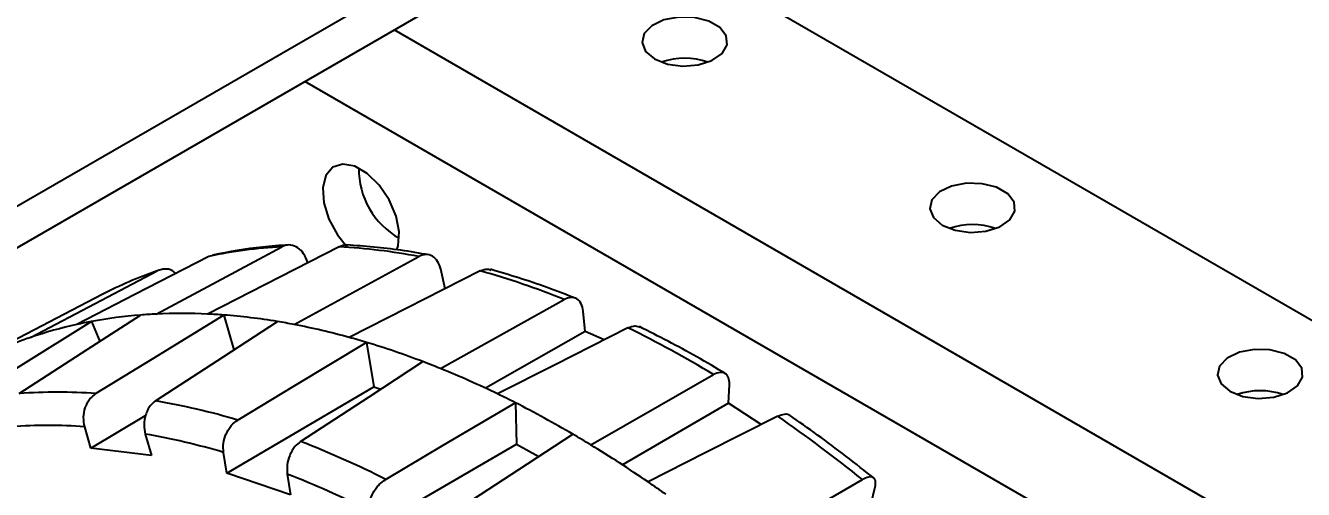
# Model space of a CAD drawing. Header units: inches. Extents: x 0 to 11, y 0 to 8.4.
# Drawn here: x 7.3863 to 7.648, y 6.5058 to 6.6007 of the extents above; entities that cross this region are included whole.
import ezdxf

# ---------------------------------------------------------------- set-up
doc = ezdxf.new("R2010")
doc.units = ezdxf.units.IN
doc.header["$MEASUREMENT"] = 0
doc.header["$PDSIZE"] = -1
doc.layers.add('OBJ', color=50, linetype='Continuous')
doc.dimstyles.get("Standard").update_dxf_attribs({"dimtxt": 0.18, "dimasz": 0.18, "dimexe": 0.18, "dimexo": 0.0625, "dimgap": 0.09, "dimtad": 0, "dimtih": 1, "dimtoh": 1, "dimdec": 4, "dimzin": 0, "dimdsep": 46, "dimtxsty": 'Standard', "dimcen": 0.09, "dimadec": 0, "dimazin": 0, "dimtfac": 1, "dimtdec": 4, "dimtofl": 0, "dimtmove": 0, "dimatfit": 3, "dimfxl": 1, "dimtolj": 1, "dimtzin": 0, "dimarcsym": 0})

# ---------------------------------------------------------------- blocks, each defined once
blk = doc.blocks.new('*D8')
at = {"layer": 'Defpoints', "color": 0, "transparency": 16777216}
for p in [(5.711596441947764, 7.075144194756552), (5.711596441947764, 4.366810861423873), (9.602395316461589, 4.366810861423874)]:
    blk.add_point(p, dxfattribs=at)
at = {"layer": 'OBJ', "color": 0, "lineweight": -2, "transparency": 16777216}
for p, q in [((5.761596441947764, 7.075144194756552), (9.727395316461589, 7.075144194756553)), ((9.602395316461589, 6.945144194756553), (9.602395316461589, 5.843477528090212)), ((9.602395316461589, 4.496810861423874), (9.602395316461589, 5.598477528090213)), ((5.761596441947764, 4.366810861423873), (9.727395316461589, 4.366810861423874))]:
    blk.add_line(p, q, dxfattribs=at)
at = {"layer": 'OBJ', "color": 0, "transparency": 16777216}
for points in [[(9.580728649794922, 6.945144194756553), (9.624061983128255, 6.945144194756553), (9.602395316461589, 7.075144194756553)], [(9.580728649794922, 4.496810861423874), (9.624061983128255, 4.496810861423874), (9.602395316461589, 4.366810861423874)]]:
    blk.add_solid(points, dxfattribs=at)
at = {"layer": 'OBJ', "color": 0, "transparency": 16777216, "insert": (9.602395316461589, 5.720977528090209), "char_height": 0.125, "attachment_point": 5}
blk.add_mtext('\\A1;32.500000', dxfattribs=at)

msp = doc.modelspace()

# ---------------------------------------------------------------- linework, layer by layer
at = {"color": 7, "linetype": 'Continuous', "lineweight": 25}
for p, q in [((5.913767956872807, 5.714718276366994), (7.504758214542304, 6.633177402167677)), ((5.913767956872807, 5.706212642909851), (7.504758214542304, 6.624671768710534)), ((9.150253326920348, 5.674067209361233), (7.504168863112857, 6.624331543372215)), ((9.107826920049154, 5.649574966006552), (7.46174245624167, 6.59983930001753)), ((9.089558510303315, 5.639028837540935), (7.443474046495835, 6.58929317155191)), ((7.444054397868406, 6.552142202556604), (7.443853493942281, 6.552722326015407)), ((7.472213934188495, 6.546855789851199), (7.471321105594738, 6.550839022825552)), ((7.401947718510117, 6.545644989771353), (7.375415550785084, 6.531805244762559)), ((7.399793455368522, 6.540143558184925), (7.401459561294493, 6.536049193417961)), ((7.426881768582363, 6.541467022343265), (7.428919780690863, 6.534333559277104)), ((7.500863578403633, 6.538111038978023), (7.500472682464361, 6.542263425359302)), ((7.500863578403633, 6.538111038978023), (7.480478716653582, 6.526487306690469)), ((7.504777337688187, 6.536371203503868), (7.500863578403633, 6.538111038978023)), ((7.456109102042225, 6.535866160980834), (7.45756515701405, 6.526803566316961)), ((7.42750108174156, 6.50909083925295), (7.45756515701405, 6.526803566316961)), ((7.45756515701405, 6.526803566316961), (7.459031451518237, 6.52630335513105)), ((7.530216942119224, 6.52342929215434), (7.530422468639378, 6.527256098806206)), ((7.486587398010676, 6.523511153435957), (7.486784939343598, 6.515008022580274)), ((7.530216942119224, 6.52342929215434), (7.508509831879745, 6.510817087150394)), ((7.536945899125736, 6.519077331111898), (7.530216942119224, 6.52342929215434)), ((7.39965525183095, 6.514206458073962), (7.410846152920771, 6.520911925965021)), ((7.39965525183095, 6.514206458073962), (7.3983975712552, 6.518608599699482)), ((7.410793384953461, 6.517107798286427), (7.41205106552921, 6.512705656660907)), ((7.41205106552921, 6.512705656660907), (7.39965525183095, 6.514206458073962)), ((7.456571902642358, 6.497517834114661), (7.486784939343598, 6.515008022580274)), ((7.486784939343598, 6.515008022580274), (7.491354988004398, 6.512513288884612)), ((7.42750108174156, 6.50909083925295), (7.426815303567235, 6.513359173720736)), ((7.44055897160508, 6.504636275346805), (7.42750108174156, 6.50909083925295)), ((7.439873193430756, 6.50890460981459), (7.44055897160508, 6.504636275346805)), ((7.559464750861917, 6.502888081850713), (7.560260455022185, 6.50627303318951))]:
    msp.add_line(p, q, dxfattribs=at)
at = {"color": 7, "linetype": 'Continuous', "lineweight": 25, "flags": 128}
for points in [[(7.515070188434972, 6.593886268910223), (7.517723063977725, 6.592837185879966), (7.520853267507205, 6.592412176748381), (7.524038047691697, 6.592668641353746), (7.526847282319808, 6.593571942729985), (7.52890156868851, 6.595000085020876), (7.529923464040513, 6.59676018969642), (7.52977495574601, 6.59861454486711), (7.52847610067309, 6.600312709591806), (7.526202316396552, 6.601625337314585), (7.523260690082418, 6.602375150387963), (7.520048504664525, 6.602460882401521), (7.516999583582894, 6.601870954771774), (7.514525700524255, 6.600685040494016), (7.512960967103933, 6.599063303862842), (7.512516709240834, 6.597224769396641), (7.513252926421083, 6.595417741362747), (7.515070188434972, 6.593886268910223)], [(7.462292886594987, 6.554803424936231), (7.46256339901162, 6.555637960430416), (7.462776444521869, 6.558483956641469), (7.462143119317274, 6.561737566101214), (7.460732054010808, 6.565046209739734), (7.458696159423358, 6.568051344679899), (7.456256056323634, 6.57042731792147), (7.453676167744596, 6.571916655896699), (7.451236064644873, 6.572357965726511), (7.449200170057424, 6.571703424643218), (7.447789104750957, 6.570023962329445), (7.447155779546363, 6.567501574586434), (7.447368825056611, 6.564409601265018), (7.448405154494926, 6.561083105651481), (7.450152465486358, 6.557882565161448), (7.451999561520655, 6.555581388335337)], [(7.57399575353385, 6.559869264250944), (7.576648629076604, 6.558820181220686), (7.579778832606083, 6.558395172089101), (7.582963612790575, 6.558651636694465), (7.585772847418688, 6.559554938070707), (7.587827133787388, 6.560983080361597), (7.588849029139391, 6.56274318503714), (7.588700520844888, 6.56459754020783), (7.587401665771968, 6.566295704932527), (7.58512788149543, 6.567608332655307), (7.582186255181296, 6.568358145728682), (7.578974069763404, 6.568443877742242), (7.575925148681772, 6.567853950112493), (7.573451265623133, 6.566668035834737), (7.571886532202812, 6.565046299203563), (7.571442274339712, 6.563207764737362), (7.572178491519963, 6.561400736703467), (7.57399575353385, 6.559869264250944)], [(7.42378531868317, 6.553457730701771), (7.408661231511682, 6.545658989463501), (7.396778372463632, 6.539530593142427)], [(7.41301696498522, 6.541673265733679), (7.427418396190225, 6.549377616942277), (7.438734066151941, 6.555430209008144)], [(7.450489382564125, 6.555429100807427), (7.435407986751323, 6.54772573928272), (7.423558577301, 6.541672271951639)], [(7.441282346632793, 6.539526397650418), (7.455575133549435, 6.54732612914666), (7.466805338000748, 6.553453675105598)], [(7.387311878625039, 6.536889541695116), (7.401825215025944, 6.544518911957371), (7.413228904061463, 6.550512602907845)], [(7.479402376862703, 6.550506364582357), (7.464381072647283, 6.542877953800898), (7.452578775869827, 6.536883388834577)], [(7.471249194249371, 6.530514168945675), (7.485439898886912, 6.538426781989087), (7.496589788217508, 6.544643057182662)], [(7.399793455368522, 6.540143558184925), (7.385233137763349, 6.531056262004241), (7.373793241001134, 6.523915445965867)], [(7.384991720112009, 6.525393078600759), (7.398904164374808, 6.534395833390758), (7.409835722303238, 6.541468629313255)], [(7.426881768582363, 6.541467022343265), (7.412210755004644, 6.532465232155139), (7.400683784607675, 6.525391599273746)], [(7.412906473265218, 6.523911758671499), (7.426870505312401, 6.53300000400669), (7.437842498244283, 6.540139971214137)], [(7.509645794877823, 6.538839096875733), (7.494700156645717, 6.531262930526809), (7.48295720412159, 6.525309451581489)], [(7.456109102042225, 6.535866160980834), (7.441332322711313, 6.526968899472503), (7.429722145370081, 6.519977420777241)], [(7.632921318632729, 6.525852259591664), (7.635574194175483, 6.524803176561407), (7.638704397704961, 6.524378167429822), (7.641889177889453, 6.524634632035188), (7.644698412517566, 6.525537933411427), (7.646752698886266, 6.526966075702317), (7.647774594238269, 6.528726180377862), (7.647626085943767, 6.530580535548551), (7.646327230870846, 6.532278700273248), (7.644053446594309, 6.533591327996026), (7.641111820280175, 6.534341141069405), (7.637899634862282, 6.534426873082963), (7.634850713780651, 6.533836945453213), (7.632376830722011, 6.532651031175458), (7.630812097301691, 6.531029294544283), (7.63036783943859, 6.529190760078083), (7.631104056618842, 6.527383732044187), (7.632921318632729, 6.525852259591664)], [(7.442597663364409, 6.515585071145722), (7.456629833486998, 6.524737157000951), (7.467655258206969, 6.531927309371289)], [(7.502006980334078, 6.514910411628237), (7.516105266420177, 6.522949977629654), (7.527182431354046, 6.529266061406533)], [(7.486587398010676, 6.523511153435957), (7.471712996784817, 6.514734267243617), (7.460026007390705, 6.507837417550263)], [(7.540300705657004, 6.520781801712897), (7.525444008721508, 6.513233586065142), (7.513770828886082, 6.507302128419118)], [(7.473163138622888, 6.500666018210388), (7.487277926770975, 6.509858354798618), (7.498368156565838, 6.517080181359012)], [(7.53262114512092, 6.493189237968312), (7.546639484474157, 6.501365970937181), (7.55765372542928, 6.507789910012735)]]:
    msp.add_lwpolyline(points, dxfattribs=at)
at = {"color": 7, "linetype": 'Continuous', "lineweight": 25}
for centre, radius, start, end in [((7.521257372770354, 6.579877935236065), 0.01413889598483105, 70.49262569255409, 109.5073743074653), ((7.470772275875408, 6.571370127193823), 0.01626503594345406, 179.3863820836753, 240.6082413836217), ((7.580182937869231, 6.545860930576787), 0.01413889598483094, 70.49262569276011, 109.5073743072297), ((7.443883706441579, 6.45877082755596), 0.0967964607712056, 93.0496157796812, 101.9838261553578), ((7.44362237720771, 6.430343096607842), 0.1252743557524192, 79.33551441681638, 86.8577149969203), ((7.440799521663334, 6.471108458691956), 0.0840544887177736, 109.1479662952893, 117.5305586799528), ((7.433532464981441, 6.387922737168786), 0.1689304138364358, 68.08232734053205, 74.24458555023719), ((7.416712975663853, 6.449197128829828), 0.09250688179517201, 100.5387296995872, 102.4444633699244), ((7.417518178035788, 6.444529878044886), 0.09724269444823769, 94.5312552205276, 100.5021867145235), ((7.418030319817994, 6.438906666985107), 0.1028888115638878, 92.79289704780241, 94.56817074453843), ((7.418277451598254, 6.432207476866613), 0.1095921149156954, 87.23790852867538, 92.75128866151445), ((7.417994389218142, 6.424577163403952), 0.1172272350386892, 85.65204803100728, 87.27943491938844), ((7.417244926923771, 6.415943489550233), 0.1258929148204783, 80.58339713011507, 85.60983228361796), ((7.415772720203088, 6.406462104358925), 0.1354874429227574, 79.14755422457168, 80.62521992573517), ((7.41587996994881, 6.452777272109725), 0.08883135559411882, 102.4174135498401, 108.7596642539284), ((7.413684459824176, 6.39610841973553), 0.1460491689312081, 74.5552077725248, 79.1077286631869), ((7.410756532162329, 6.336836986744425), 0.2249087343299835, 58.82468665412237, 63.91613996265332), ((7.415018446055293, 6.455436053910947), 0.08603676278761906, 108.785839797065, 110.7859600988186), ((7.410739559999353, 6.385044195730579), 0.1574981287099284, 73.2579136142048, 74.59448166532758), ((7.407092930686414, 6.373290220163071), 0.1698043626858958, 69.10481855148642, 73.22209433927459), ((7.402524425099716, 6.361008188194369), 0.1829080955155778, 67.93032138982444, 69.14004250778541), ((7.397240206870962, 6.348260037262947), 0.1967076478640387, 64.16644222512333, 67.89912054208851), ((7.392827496639335, 6.41660406815791), 0.1090708402228594, 85.86945251544542, 94.11974467474853), ((7.391042779831153, 6.335200111718208), 0.2111630235052883, 63.09782850048044, 64.19707377808305), ((7.639108502968111, 6.511843925917529), 0.01413889598480892, 70.49262569223593, 109.5073743077607), ((7.388268302907655, 6.380703338184529), 0.1453123915464238, 73.42477436839916, 80.2381620675289), ((7.384189996134702, 6.321925624893705), 0.2261016435778585, 59.66957820261236, 63.07124841438328), ((7.3769517443156, 6.284514743815336), 0.2872368462068977, 51.0159178962514, 55.34101607503457), ((7.390911854693791, 6.412086782107928), 0.1067845193623407, 85.9802036056193, 94.00899358457805), ((7.386447110070509, 6.376936101543905), 0.1422703260288457, 73.51628026214553, 80.14665617377915), ((7.376506699953485, 6.308575643809708), 0.2415043618370762, 58.69051791463325, 59.69564879149612), ((7.371918188269267, 6.333115263221958), 0.1956804001515227, 63.23938356946874, 68.82617919798534), ((7.368300130088301, 6.295275555275036), 0.2571322459901477, 55.54611629083273, 58.6682487628824), ((7.370438231458174, 6.330342492678444), 0.1915871697694731, 63.31443457365205, 68.75112819380439), ((7.359414763858477, 6.282141099516154), 0.2729895304722288, 54.64166829406894, 55.56794650093873)]:
    msp.add_arc(centre, radius, start, end, dxfattribs=at)
for points, knots in [([(7.440182606560774, 6.555813255572445), (7.438372433849926, 6.555692157001818), (7.433043973762999, 6.555335688861349), (7.42793267342373, 6.554380754163336), (7.424557772764699, 6.55375022777519)], [0, 0, 0, 0, 0.3397177948820693, 1, 1, 1, 1]), ([(7.443853493942281, 6.552722326015407), (7.443590812632292, 6.553301307816621), (7.443065592755043, 6.554458956796581), (7.441733423808912, 6.555538513211418), (7.440206473399912, 6.555973556263286), (7.439225455392754, 6.555611541309768), (7.438734066151941, 6.555430209008144)], [0, 0, 0, 0, 0.249913670934076, 0.4996915371566633, 0.7493968572079074, 1, 1, 1, 1]), ([(7.450489382564125, 6.555429100807427), (7.451004560199416, 6.555669462728395), (7.451577709445629, 6.55593687195656), (7.452148296870491, 6.555782556319926), (7.452206009364069, 6.555766947948973)], [0, 0, 0, 0, 0.8988542490364241, 1, 1, 1, 1]), ([(7.468912900548416, 6.553773542700173), (7.466978206124006, 6.554114384201813), (7.461282825820023, 6.555117758145896), (7.455727980007975, 6.555536305408402), (7.452060089701517, 6.555812674096007)], [0, 0, 0, 0, 0.3396953883935032, 0.9999999999999999, 0.9999999999999999, 0.9999999999999999, 0.9999999999999999]), ([(7.471321105594738, 6.550839022825552), (7.471135048570209, 6.551408427980901), (7.470763035625748, 6.552546928873142), (7.469626844282317, 6.553598141353417), (7.468241288466751, 6.55400943552368), (7.467284560451132, 6.553639150075443), (7.466805338000748, 6.553453675105598)], [0, 0, 0, 0, 0.2499136709341247, 0.4996915371567007, 0.7493968572079575, 1, 1, 1, 1]), ([(7.417080011276171, 6.550000136415431), (7.416848259935115, 6.550188512735578), (7.416143615417177, 6.550761274647961), (7.414725800197449, 6.551031912473554), (7.413728466024944, 6.550685913066154), (7.413228904061463, 6.550512602907845)], [0, 0, 0, 0, 0.1965263516300597, 0.5975422436634552, 1, 1, 1, 1]), ([(7.479402376862703, 6.550506364582357), (7.479909607370905, 6.55071357241516), (7.480689276690907, 6.551032073742443), (7.48140412395025, 6.550776274743858), (7.481653912075751, 6.550686891240562)], [0, 0, 0, 0, 0.6505713322179254, 1, 1, 1, 1]), ([(7.499059641900143, 6.544838926296892), (7.497057640318932, 6.545622069628035), (7.491164288426422, 6.547927432059318), (7.48533942973208, 6.549675993021849), (7.481493305131527, 6.550830558941208)], [0, 0, 0, 0, 0.3397050808648724, 0.9999999999999999, 0.9999999999999999, 0.9999999999999999, 0.9999999999999999]), ([(7.500472682464361, 6.542263425359302), (7.500367297289063, 6.542805025839186), (7.500156584205454, 6.54388793248974), (7.499226143700282, 6.544864572972757), (7.497988537586179, 6.545219102006076), (7.497056595475696, 6.544835301705257), (7.496589788217508, 6.544643057182662)], [0, 0, 0, 0, 0.2499136709341133, 0.4996915371566758, 0.7493968572079601, 1, 1, 1, 1]), ([(7.509645794877823, 6.538839096875733), (7.510141354082585, 6.539033458602438), (7.511058599757592, 6.539393208661551), (7.511820225809781, 6.539088955149109), (7.512170369081476, 6.538949080311627)], [0, 0, 0, 0, 0.5402687832336008, 1, 1, 1, 1]), ([(7.529766841662603, 6.529386551695902), (7.52775328073137, 6.530583221286824), (7.521826278846658, 6.534105668912202), (7.515895667926922, 6.53711117732113), (7.511979844024064, 6.539095634205453)], [0, 0, 0, 0, 0.339726723628356, 0.9999999999999999, 0.9999999999999999, 0.9999999999999999, 0.9999999999999999]), ([(7.530422468639378, 6.527256098806207), (7.530399351703761, 6.52775251141202), (7.53035313039442, 6.528745066869814), (7.529631962327956, 6.529603173125291), (7.528544365646541, 6.52986964554628), (7.527636952247603, 6.529467496676976), (7.527182431354046, 6.529266061406533)], [0, 0, 0, 0, 0.2499136709340579, 0.4996915371566477, 0.749396857207942, 1, 1, 1, 1]), ([(7.3983975712552, 6.518608599699482), (7.398278180271081, 6.519245706622138), (7.398039478523939, 6.520519492383065), (7.398374732711636, 6.522245619761914), (7.398908027642257, 6.523474053340355), (7.399589824352563, 6.524547075787347), (7.400255177704207, 6.525060720162993), (7.400683784607676, 6.525391599273746)], [0, 0, 0, 0, 0.2498545218832637, 0.4995411617099474, 0.6366718550685441, 0.7659515041796904, 1, 1, 1, 1]), ([(7.412906473265218, 6.523911758671499), (7.412513408602995, 6.52359195200373), (7.41189142512061, 6.523085891591723), (7.411240370304925, 6.522015823709618), (7.410731126667249, 6.520764196350557), (7.410427781457164, 6.51901765044843), (7.410671524231055, 6.517744378533903), (7.410793384953461, 6.517107798286427)], [0, 0, 0, 0, 0.225804490720161, 0.3573118547004175, 0.500927141449074, 0.7504854067852369, 1, 1, 1, 1]), ([(7.426815303567235, 6.513359173720736), (7.426774821654099, 6.513977523246592), (7.426693885028401, 6.515213806817369), (7.427202244777506, 6.516895668330124), (7.427840669655256, 6.518095262541769), (7.428600840739476, 6.519145470623672), (7.429282825107566, 6.519651467820399), (7.429722145370081, 6.519977420777241)], [0, 0, 0, 0, 0.2498545218869784, 0.4995411617173667, 0.6366718540363924, 0.7659515028020362, 1, 1, 1, 1]), ([(7.540300705657004, 6.520781801712897), (7.54076831461224, 6.520954648744054), (7.541703279511711, 6.521300249283351), (7.542603661453499, 6.521217638842034), (7.542854686023344, 6.520892725283983), (7.542872140162005, 6.520870133526139)], [0, 0, 0, 0, 0.4821261350828991, 0.9639914042971051, 1, 1, 1, 1]), ([(7.560180258823467, 6.507932183136178), (7.55821136913517, 6.509504323286579), (7.552416251928287, 6.514131670614053), (7.546544627418802, 6.518294481750152), (7.542667885935417, 6.521042978796028)], [0, 0, 0, 0, 0.3397497613952133, 0.9999999999999999, 0.9999999999999999, 0.9999999999999999, 0.9999999999999999]), ([(7.442597663364409, 6.515585071145722), (7.442195619854228, 6.515264990363986), (7.441559428285329, 6.514758496192211), (7.440833600439196, 6.513701369707143), (7.440219943215032, 6.512470070969697), (7.439743616992131, 6.510760098709957), (7.43983000380435, 6.509523070030361), (7.439873193430756, 6.50890460981459)], [0, 0, 0, 0, 0.225804487965489, 0.3573118526365402, 0.5009271414617147, 0.7504854067915823, 1, 1, 1, 1]), ([(7.456478863892266, 6.501522670241789), (7.456520121684222, 6.502104398146851), (7.45660260954623, 6.50326746308281), (7.4572898157798, 6.504866187317662), (7.458036563038874, 6.506013534406408), (7.458877290769726, 6.50702361173214), (7.459575947278815, 6.507518573432512), (7.460026007390705, 6.507837417550263)], [0, 0, 0, 0, 0.2498545218870805, 0.4995411617176208, 0.636671854005142, 0.7659515027602989, 1, 1, 1, 1]), ([(7.560260455022185, 6.50627303318951), (7.560318703037868, 6.506708247733332), (7.560435167416885, 6.507578440322569), (7.559920434752427, 6.508277651722739), (7.558980349274215, 6.508427451611622), (7.558096462100745, 6.508002677969899), (7.55765372542928, 6.507789910012735)], [0, 0, 0, 0, 0.2499136709341208, 0.4996915371566977, 0.7493968572079528, 1, 1, 1, 1])]:
    msp.add_open_spline(points, degree=3, knots=knots, dxfattribs=at)

# ---------------------------------------------------------------- dimensions: what is measured, and where the dimension line sits
at = {"layer": 'OBJ'}
dim = msp.add_linear_dim(base=(9.602395316461589, 4.366810861423874), p1=(5.711596441947762, 7.075144194756549), p2=(5.711596441947762, 4.366810861423871), angle=90, dimstyle='Standard', override={"dimtxt": 0.125, "dimasz": 0.13, "dimexe": 0.125, "dimexo": 0.05, "dimgap": 0.06, "dimdec": 6, "dimlfac": 12, "dimzin": 1, "dimadec": 2, "dimtdec": 2, "dimtzin": 1}, dxfattribs=at)
dim.commit()
dim.dimension.update_dxf_attribs({"geometry": '*D8', "text_midpoint": (9.602395316461589, 5.720977528090209)})

doc.saveas('drawing.dxf')
